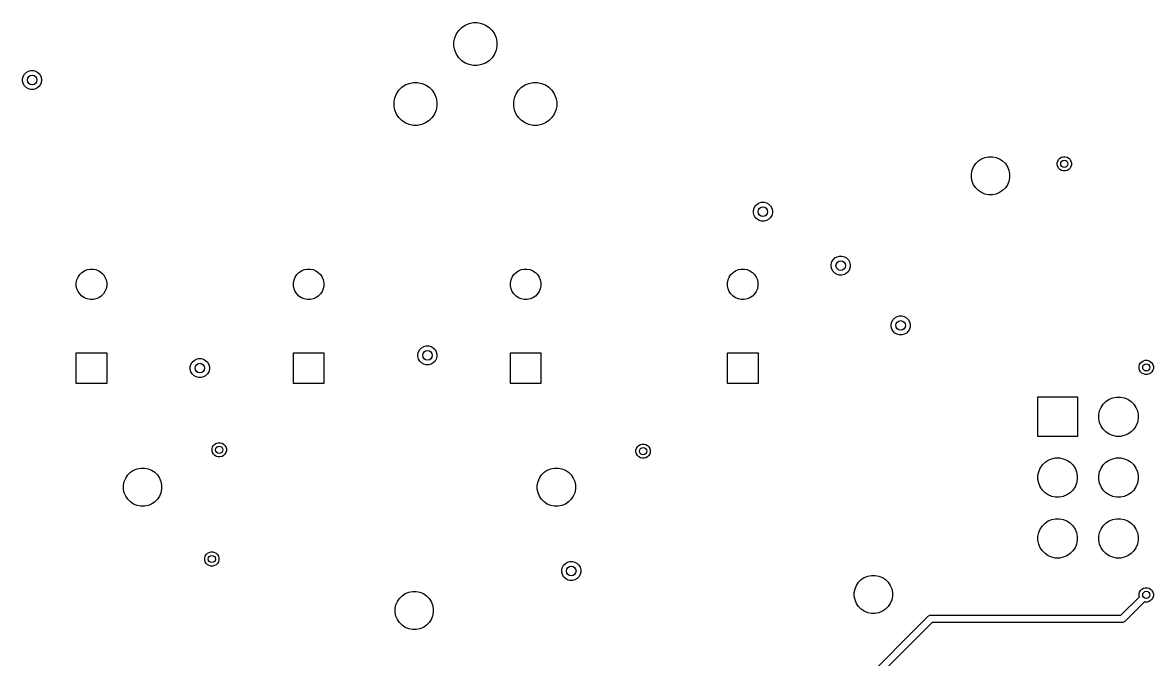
# Model space of a CAD drawing. Header units: inches. Extents: x 1.35 to 5.17, y -6.98 to -1.21.
# Drawn here: x 1.362 to 3.22, y -3.334 to -2.288 of the extents above; entities that cross this region are included whole.
import ezdxf

# ---------------------------------------------------------------- set-up
doc = ezdxf.new("R2010")
doc.units = ezdxf.units.IN
doc.header["$MEASUREMENT"] = 0
doc.layers.add('In2.Cu', color=33, linetype='CONTINUOUS', true_color=0xce7d2c)

msp = doc.modelspace()

# ---------------------------------------------------------------- linework, layer by layer
at = {"layer": 'In2.Cu', "linetype": 'CONTINUOUS'}
for p, q in [((2.0751, -2.3061), (2.0789, -2.3004)), ((2.0789, -2.3004), (2.0838, -2.2954)), ((2.0838, -2.2954), (2.0896, -2.2916)), ((2.0896, -2.2916), (2.096, -2.2889)), ((2.096, -2.2889), (2.1028, -2.2876)), ((2.1028, -2.2876), (2.1098, -2.2876)), ((2.1098, -2.2876), (2.1166, -2.2889)), ((2.1166, -2.2889), (2.123, -2.2916)), ((2.123, -2.2916), (2.1288, -2.2954)), ((2.1288, -2.2954), (2.1337, -2.3004)), ((2.1337, -2.3004), (2.1375, -2.3061)), ((2.071, -2.3194), (2.0724, -2.3125)), ((2.071, -2.3263), (2.071, -2.3194)), ((2.0724, -2.3125), (2.0751, -2.3061)), ((2.1375, -2.3061), (2.1402, -2.3125)), ((2.1402, -2.3125), (2.1416, -2.3194)), ((2.1416, -2.3194), (2.1416, -2.3263)), ((2.0724, -2.3331), (2.071, -2.3263)), ((2.0751, -2.3395), (2.0724, -2.3331)), ((2.0789, -2.3453), (2.0751, -2.3395)), ((2.1375, -2.3395), (2.1337, -2.3453)), ((2.1402, -2.3331), (2.1375, -2.3395)), ((2.1416, -2.3263), (2.1402, -2.3331)), ((2.0838, -2.3502), (2.0789, -2.3453)), ((2.0896, -2.3541), (2.0838, -2.3502)), ((2.096, -2.3567), (2.0896, -2.3541)), ((2.1028, -2.3581), (2.096, -2.3567)), ((2.1098, -2.3581), (2.1028, -2.3581)), ((2.1166, -2.3567), (2.1098, -2.3581)), ((2.123, -2.3541), (2.1166, -2.3567)), ((2.1288, -2.3502), (2.123, -2.3541)), ((2.1337, -2.3453), (2.1288, -2.3502)), ((1.3623, -2.3798), (1.3634, -2.3759)), ((1.3634, -2.3759), (1.3655, -2.3723)), ((1.3655, -2.3723), (1.3684, -2.3694)), ((1.3684, -2.3694), (1.3719, -2.3673)), ((1.3719, -2.3673), (1.3759, -2.3663)), ((1.3759, -2.3663), (1.38, -2.3663)), ((1.38, -2.3663), (1.384, -2.3673)), ((1.384, -2.3673), (1.3875, -2.3694)), ((1.3875, -2.3694), (1.3904, -2.3723)), ((1.3904, -2.3723), (1.3925, -2.3759)), ((1.3925, -2.3759), (1.3936, -2.3798)), ((1.3623, -2.3839), (1.3623, -2.3798)), ((1.3634, -2.3879), (1.3623, -2.3839)), ((1.3655, -2.3915), (1.3634, -2.3879)), ((1.3684, -2.3944), (1.3655, -2.3915)), ((1.3719, -2.3964), (1.3684, -2.3944)), ((1.3759, -2.3975), (1.3719, -2.3964)), ((1.384, -2.3964), (1.38, -2.3975)), ((1.3875, -2.3944), (1.384, -2.3964)), ((1.3904, -2.3915), (1.3875, -2.3944)), ((1.3925, -2.3879), (1.3904, -2.3915)), ((1.3936, -2.3839), (1.3925, -2.3879)), ((1.3936, -2.3798), (1.3936, -2.3839)), ((1.9805, -2.3988), (1.9854, -2.3939)), ((1.9854, -2.3939), (1.9912, -2.39)), ((1.9912, -2.39), (1.9976, -2.3874)), ((1.9976, -2.3874), (2.0044, -2.386)), ((2.0044, -2.386), (2.0113, -2.386)), ((2.0113, -2.386), (2.0182, -2.3874)), ((2.0182, -2.3874), (2.0246, -2.39)), ((2.0246, -2.39), (2.0304, -2.3939)), ((2.0304, -2.3939), (2.0353, -2.3988)), ((2.1773, -2.3988), (2.1822, -2.3939)), ((2.1822, -2.3939), (2.188, -2.39)), ((2.188, -2.39), (2.1944, -2.3874)), ((2.1944, -2.3874), (2.2013, -2.386)), ((2.2013, -2.386), (2.2082, -2.386)), ((2.2082, -2.386), (2.215, -2.3874)), ((2.215, -2.3874), (2.2214, -2.39)), ((2.2214, -2.39), (2.2272, -2.3939)), ((2.2272, -2.3939), (2.2321, -2.3988)), ((1.38, -2.3975), (1.3759, -2.3975)), ((1.9726, -2.4178), (1.974, -2.411)), ((1.974, -2.411), (1.9766, -2.4046)), ((1.9766, -2.4046), (1.9805, -2.3988)), ((2.0353, -2.3988), (2.0391, -2.4046)), ((2.0391, -2.4046), (2.0418, -2.411)), ((2.0418, -2.411), (2.0431, -2.4178)), ((2.1695, -2.4178), (2.1708, -2.411)), ((2.1708, -2.411), (2.1735, -2.4046)), ((2.1735, -2.4046), (2.1773, -2.3988)), ((2.2321, -2.3988), (2.236, -2.4046)), ((2.236, -2.4046), (2.2386, -2.411)), ((2.2386, -2.411), (2.24, -2.4178)), ((1.9726, -2.4247), (1.9726, -2.4178)), ((1.974, -2.4315), (1.9726, -2.4247)), ((1.9766, -2.438), (1.974, -2.4315)), ((2.0418, -2.4315), (2.0391, -2.438)), ((2.0431, -2.4247), (2.0418, -2.4315)), ((2.0431, -2.4178), (2.0431, -2.4247)), ((2.1695, -2.4247), (2.1695, -2.4178)), ((2.1708, -2.4315), (2.1695, -2.4247)), ((2.1735, -2.438), (2.1708, -2.4315)), ((2.2386, -2.4315), (2.236, -2.438)), ((2.24, -2.4247), (2.2386, -2.4315)), ((2.24, -2.4178), (2.24, -2.4247)), ((1.9805, -2.4437), (1.9766, -2.438)), ((1.9854, -2.4486), (1.9805, -2.4437)), ((1.9912, -2.4525), (1.9854, -2.4486)), ((1.9976, -2.4552), (1.9912, -2.4525)), ((2.0246, -2.4525), (2.0182, -2.4552)), ((2.0304, -2.4486), (2.0246, -2.4525)), ((2.0353, -2.4437), (2.0304, -2.4486)), ((2.0391, -2.438), (2.0353, -2.4437)), ((2.1773, -2.4437), (2.1735, -2.438)), ((2.1822, -2.4486), (2.1773, -2.4437)), ((2.188, -2.4525), (2.1822, -2.4486)), ((2.1944, -2.4552), (2.188, -2.4525)), ((2.2214, -2.4525), (2.215, -2.4552)), ((2.2272, -2.4486), (2.2214, -2.4525)), ((2.2321, -2.4437), (2.2272, -2.4486)), ((2.236, -2.438), (2.2321, -2.4437)), ((2.0044, -2.4565), (1.9976, -2.4552)), ((2.0113, -2.4565), (2.0044, -2.4565)), ((2.0182, -2.4552), (2.0113, -2.4565)), ((2.2013, -2.4565), (2.1944, -2.4552)), ((2.2082, -2.4565), (2.2013, -2.4565)), ((2.215, -2.4552), (2.2082, -2.4565)), ((2.9436, -2.5092), (2.9497, -2.508)), ((2.9497, -2.508), (2.9558, -2.508)), ((2.9558, -2.508), (2.9619, -2.5092)), ((3.0695, -2.5088), (3.0725, -2.508)), ((3.0725, -2.508), (3.0756, -2.508)), ((3.0756, -2.508), (3.0785, -2.5088)), ((2.9226, -2.5302), (2.925, -2.5245)), ((2.925, -2.5245), (2.9284, -2.5194)), ((2.9284, -2.5194), (2.9328, -2.515)), ((2.9328, -2.515), (2.9379, -2.5116)), ((2.9379, -2.5116), (2.9436, -2.5092)), ((2.9619, -2.5092), (2.9676, -2.5116)), ((2.9676, -2.5116), (2.9727, -2.515)), ((2.9727, -2.515), (2.9771, -2.5194)), ((2.9771, -2.5194), (2.9805, -2.5245)), ((2.9805, -2.5245), (2.9829, -2.5302)), ((3.0623, -2.5181), (3.0631, -2.5152)), ((3.0623, -2.5212), (3.0623, -2.5181)), ((3.0631, -2.5242), (3.0623, -2.5212)), ((3.0631, -2.5152), (3.0646, -2.5125)), ((3.0646, -2.5269), (3.0631, -2.5242)), ((3.0646, -2.5125), (3.0668, -2.5103)), ((3.0668, -2.5291), (3.0646, -2.5269)), ((3.0668, -2.5103), (3.0695, -2.5088)), ((3.0785, -2.5088), (3.0812, -2.5103)), ((3.0812, -2.5103), (3.0834, -2.5125)), ((3.0834, -2.5269), (3.0812, -2.5291)), ((3.0834, -2.5125), (3.0849, -2.5152)), ((3.0849, -2.5242), (3.0834, -2.5269)), ((3.0849, -2.5152), (3.0857, -2.5181)), ((3.0857, -2.5212), (3.0849, -2.5242)), ((3.0857, -2.5181), (3.0857, -2.5212)), ((2.9214, -2.5363), (2.9226, -2.5302)), ((2.9214, -2.5425), (2.9214, -2.5363)), ((2.9226, -2.5485), (2.9214, -2.5425)), ((2.9829, -2.5302), (2.9841, -2.5363)), ((2.9841, -2.5425), (2.9829, -2.5485)), ((2.9841, -2.5363), (2.9841, -2.5425)), ((3.0695, -2.5306), (3.0668, -2.5291)), ((3.0725, -2.5314), (3.0695, -2.5306)), ((3.0756, -2.5314), (3.0725, -2.5314)), ((3.0785, -2.5306), (3.0756, -2.5314)), ((3.0812, -2.5291), (3.0785, -2.5306)), ((2.925, -2.5542), (2.9226, -2.5485)), ((2.9284, -2.5594), (2.925, -2.5542)), ((2.9328, -2.5637), (2.9284, -2.5594)), ((2.9379, -2.5671), (2.9328, -2.5637)), ((2.9727, -2.5637), (2.9676, -2.5671)), ((2.9771, -2.5594), (2.9727, -2.5637)), ((2.9805, -2.5542), (2.9771, -2.5594)), ((2.9829, -2.5485), (2.9805, -2.5542)), ((2.9436, -2.5695), (2.9379, -2.5671)), ((2.9497, -2.5707), (2.9436, -2.5695)), ((2.9558, -2.5707), (2.9497, -2.5707)), ((2.9619, -2.5695), (2.9558, -2.5707)), ((2.9676, -2.5671), (2.9619, -2.5695)), ((2.5631, -2.5964), (2.5642, -2.5924)), ((2.5631, -2.6005), (2.5631, -2.5964)), ((2.5642, -2.6045), (2.5631, -2.6005)), ((2.5642, -2.5924), (2.5662, -2.5888)), ((2.5662, -2.5888), (2.5692, -2.5859)), ((2.5692, -2.5859), (2.5727, -2.5839)), ((2.5727, -2.5839), (2.5767, -2.5828)), ((2.5767, -2.5828), (2.5808, -2.5828)), ((2.5808, -2.5828), (2.5848, -2.5839)), ((2.5848, -2.5839), (2.5883, -2.5859)), ((2.5883, -2.5859), (2.5912, -2.5888)), ((2.5912, -2.5888), (2.5933, -2.5924)), ((2.5933, -2.5924), (2.5944, -2.5964)), ((2.5944, -2.6005), (2.5933, -2.6045)), ((2.5944, -2.5964), (2.5944, -2.6005)), ((2.5662, -2.608), (2.5642, -2.6045)), ((2.5692, -2.6109), (2.5662, -2.608)), ((2.5727, -2.613), (2.5692, -2.6109)), ((2.5767, -2.614), (2.5727, -2.613)), ((2.5808, -2.614), (2.5767, -2.614)), ((2.5848, -2.613), (2.5808, -2.614)), ((2.5883, -2.6109), (2.5848, -2.613)), ((2.5912, -2.608), (2.5883, -2.6109)), ((2.5933, -2.6045), (2.5912, -2.608)), ((2.6942, -2.6774), (2.6971, -2.6745)), ((2.6971, -2.6745), (2.7007, -2.6725)), ((2.7007, -2.6725), (2.7046, -2.6714)), ((2.7046, -2.6714), (2.7087, -2.6714)), ((2.7087, -2.6714), (2.7127, -2.6725)), ((2.7127, -2.6725), (2.7163, -2.6745)), ((2.7163, -2.6745), (2.7192, -2.6774)), ((1.4638, -2.6956), (1.4683, -2.6937)), ((1.4683, -2.6937), (1.4731, -2.6927)), ((1.4731, -2.6927), (1.4781, -2.6927)), ((1.4781, -2.6927), (1.4829, -2.6937)), ((1.4829, -2.6937), (1.4874, -2.6956)), ((1.8205, -2.6956), (1.825, -2.6937)), ((1.825, -2.6937), (1.8298, -2.6927)), ((1.8298, -2.6927), (1.8347, -2.6927)), ((1.8347, -2.6927), (1.8396, -2.6937)), ((1.8396, -2.6937), (1.8441, -2.6956)), ((2.1771, -2.6956), (2.1817, -2.6937)), ((2.1817, -2.6937), (2.1865, -2.6927)), ((2.1865, -2.6927), (2.1914, -2.6927)), ((2.1914, -2.6927), (2.1963, -2.6937)), ((2.1963, -2.6937), (2.2008, -2.6956)), ((2.5338, -2.6956), (2.5384, -2.6937)), ((2.5384, -2.6937), (2.5432, -2.6927)), ((2.5432, -2.6927), (2.5481, -2.6927)), ((2.5481, -2.6927), (2.553, -2.6937)), ((2.553, -2.6937), (2.5575, -2.6956)), ((2.6911, -2.685), (2.6921, -2.681)), ((2.6911, -2.6891), (2.6911, -2.685)), ((2.6921, -2.693), (2.6911, -2.6891)), ((2.6921, -2.681), (2.6942, -2.6774)), ((2.6942, -2.6966), (2.6921, -2.693)), ((2.7192, -2.6774), (2.7212, -2.681)), ((2.7212, -2.693), (2.7192, -2.6966)), ((2.7212, -2.681), (2.7223, -2.685)), ((2.7223, -2.6891), (2.7212, -2.693)), ((2.7223, -2.685), (2.7223, -2.6891)), ((1.4506, -2.7153), (1.4516, -2.7104)), ((1.4516, -2.7104), (1.4535, -2.7059)), ((1.4535, -2.7059), (1.4562, -2.7018)), ((1.4562, -2.7018), (1.4597, -2.6983)), ((1.4597, -2.6983), (1.4638, -2.6956)), ((1.4874, -2.6956), (1.4915, -2.6983)), ((1.4915, -2.6983), (1.495, -2.7018)), ((1.495, -2.7018), (1.4977, -2.7059)), ((1.4977, -2.7059), (1.4996, -2.7104)), ((1.4996, -2.7104), (1.5006, -2.7153)), ((1.8073, -2.7153), (1.8083, -2.7104)), ((1.8083, -2.7104), (1.8101, -2.7059)), ((1.8101, -2.7059), (1.8129, -2.7018)), ((1.8129, -2.7018), (1.8164, -2.6983)), ((1.8164, -2.6983), (1.8205, -2.6956)), ((1.8441, -2.6956), (1.8482, -2.6983)), ((1.8482, -2.6983), (1.8517, -2.7018)), ((1.8517, -2.7018), (1.8544, -2.7059)), ((1.8544, -2.7059), (1.8563, -2.7104)), ((1.8563, -2.7104), (1.8573, -2.7153)), ((2.164, -2.7153), (2.165, -2.7104)), ((2.165, -2.7104), (2.1668, -2.7059)), ((2.1668, -2.7059), (2.1696, -2.7018)), ((2.1696, -2.7018), (2.1731, -2.6983)), ((2.1731, -2.6983), (2.1771, -2.6956)), ((2.2008, -2.6956), (2.2049, -2.6983)), ((2.2049, -2.6983), (2.2084, -2.7018)), ((2.2084, -2.7018), (2.2111, -2.7059)), ((2.2111, -2.7059), (2.213, -2.7104)), ((2.213, -2.7104), (2.214, -2.7153)), ((2.5207, -2.7153), (2.5217, -2.7104)), ((2.5217, -2.7104), (2.5235, -2.7059)), ((2.5235, -2.7059), (2.5263, -2.7018)), ((2.5263, -2.7018), (2.5297, -2.6983)), ((2.5297, -2.6983), (2.5338, -2.6956)), ((2.5575, -2.6956), (2.5616, -2.6983)), ((2.5616, -2.6983), (2.5651, -2.7018)), ((2.5651, -2.7018), (2.5678, -2.7059)), ((2.5678, -2.7059), (2.5697, -2.7104)), ((2.5697, -2.7104), (2.5706, -2.7153)), ((2.6971, -2.6995), (2.6942, -2.6966)), ((2.7007, -2.7016), (2.6971, -2.6995)), ((2.7046, -2.7026), (2.7007, -2.7016)), ((2.7087, -2.7026), (2.7046, -2.7026)), ((2.7127, -2.7016), (2.7087, -2.7026)), ((2.7163, -2.6995), (2.7127, -2.7016)), ((2.7192, -2.6966), (2.7163, -2.6995)), ((1.4506, -2.7202), (1.4506, -2.7153)), ((1.4516, -2.725), (1.4506, -2.7202)), ((1.4535, -2.7295), (1.4516, -2.725)), ((1.4562, -2.7336), (1.4535, -2.7295)), ((1.4977, -2.7295), (1.495, -2.7336)), ((1.4996, -2.725), (1.4977, -2.7295)), ((1.5006, -2.7202), (1.4996, -2.725)), ((1.5006, -2.7153), (1.5006, -2.7202)), ((1.8073, -2.7202), (1.8073, -2.7153)), ((1.8083, -2.725), (1.8073, -2.7202)), ((1.8101, -2.7295), (1.8083, -2.725)), ((1.8129, -2.7336), (1.8101, -2.7295)), ((1.8544, -2.7295), (1.8517, -2.7336)), ((1.8563, -2.725), (1.8544, -2.7295)), ((1.8573, -2.7202), (1.8563, -2.725)), ((1.8573, -2.7153), (1.8573, -2.7202)), ((2.164, -2.7202), (2.164, -2.7153)), ((2.165, -2.725), (2.164, -2.7202)), ((2.1668, -2.7295), (2.165, -2.725)), ((2.1696, -2.7336), (2.1668, -2.7295)), ((2.2111, -2.7295), (2.2084, -2.7336)), ((2.213, -2.725), (2.2111, -2.7295)), ((2.214, -2.7202), (2.213, -2.725)), ((2.214, -2.7153), (2.214, -2.7202)), ((2.5207, -2.7202), (2.5207, -2.7153)), ((2.5217, -2.725), (2.5207, -2.7202)), ((2.5235, -2.7295), (2.5217, -2.725)), ((2.5263, -2.7336), (2.5235, -2.7295)), ((2.5678, -2.7295), (2.5651, -2.7336)), ((2.5697, -2.725), (2.5678, -2.7295)), ((2.5706, -2.7202), (2.5697, -2.725)), ((2.5706, -2.7153), (2.5706, -2.7202)), ((1.4597, -2.7371), (1.4562, -2.7336)), ((1.4638, -2.7399), (1.4597, -2.7371)), ((1.4683, -2.7417), (1.4638, -2.7399)), ((1.4731, -2.7427), (1.4683, -2.7417)), ((1.4781, -2.7427), (1.4731, -2.7427)), ((1.4829, -2.7417), (1.4781, -2.7427)), ((1.4874, -2.7399), (1.4829, -2.7417)), ((1.4915, -2.7371), (1.4874, -2.7399)), ((1.495, -2.7336), (1.4915, -2.7371)), ((1.8164, -2.7371), (1.8129, -2.7336)), ((1.8205, -2.7399), (1.8164, -2.7371)), ((1.825, -2.7417), (1.8205, -2.7399)), ((1.8298, -2.7427), (1.825, -2.7417)), ((1.8347, -2.7427), (1.8298, -2.7427)), ((1.8396, -2.7417), (1.8347, -2.7427)), ((1.8441, -2.7399), (1.8396, -2.7417)), ((1.8482, -2.7371), (1.8441, -2.7399)), ((1.8517, -2.7336), (1.8482, -2.7371)), ((2.1731, -2.7371), (2.1696, -2.7336)), ((2.1771, -2.7399), (2.1731, -2.7371)), ((2.1817, -2.7417), (2.1771, -2.7399)), ((2.1865, -2.7427), (2.1817, -2.7417)), ((2.1914, -2.7427), (2.1865, -2.7427)), ((2.1963, -2.7417), (2.1914, -2.7427)), ((2.2008, -2.7399), (2.1963, -2.7417)), ((2.2049, -2.7371), (2.2008, -2.7399)), ((2.2084, -2.7336), (2.2049, -2.7371)), ((2.5297, -2.7371), (2.5263, -2.7336)), ((2.5338, -2.7399), (2.5297, -2.7371)), ((2.5384, -2.7417), (2.5338, -2.7399)), ((2.5432, -2.7427), (2.5384, -2.7417)), ((2.5481, -2.7427), (2.5432, -2.7427)), ((2.553, -2.7417), (2.5481, -2.7427)), ((2.5575, -2.7399), (2.553, -2.7417)), ((2.5616, -2.7371), (2.5575, -2.7399)), ((2.5651, -2.7336), (2.5616, -2.7371)), ((2.7895, -2.7834), (2.7906, -2.7794)), ((2.7895, -2.7875), (2.7895, -2.7834)), ((2.7906, -2.7794), (2.7926, -2.7758)), ((2.7926, -2.7758), (2.7955, -2.7729)), ((2.7955, -2.7729), (2.7991, -2.7709)), ((2.7991, -2.7709), (2.8031, -2.7698)), ((2.8031, -2.7698), (2.8072, -2.7698)), ((2.8072, -2.7698), (2.8111, -2.7709)), ((2.8111, -2.7709), (2.8147, -2.7729)), ((2.8147, -2.7729), (2.8176, -2.7758)), ((2.8176, -2.7758), (2.8197, -2.7794)), ((2.8197, -2.7794), (2.8207, -2.7834)), ((2.8207, -2.7834), (2.8207, -2.7875)), ((2.7906, -2.7915), (2.7895, -2.7875)), ((2.7926, -2.795), (2.7906, -2.7915)), ((2.7955, -2.7979), (2.7926, -2.795)), ((2.7991, -2.8), (2.7955, -2.7979)), ((2.8031, -2.801), (2.7991, -2.8)), ((2.8072, -2.801), (2.8031, -2.801)), ((2.8111, -2.8), (2.8072, -2.801)), ((2.8147, -2.7979), (2.8111, -2.8)), ((2.8176, -2.795), (2.8147, -2.7979)), ((2.8197, -2.7915), (2.8176, -2.795)), ((2.8207, -2.7875), (2.8197, -2.7915)), ((2.0151, -2.8251), (2.018, -2.8222)), ((2.018, -2.8222), (2.0215, -2.8201)), ((2.0215, -2.8201), (2.0255, -2.819)), ((2.0255, -2.819), (2.0296, -2.819)), ((2.0296, -2.819), (2.0336, -2.8201)), ((2.0336, -2.8201), (2.0371, -2.8222)), ((2.0371, -2.8222), (2.0401, -2.8251)), ((1.4505, -2.8806), (1.4505, -2.8304)), ((1.4505, -2.8304), (1.5007, -2.8304)), ((1.5007, -2.8304), (1.5007, -2.8806)), ((1.644, -2.843), (1.6475, -2.841)), ((1.6475, -2.841), (1.6515, -2.8399)), ((1.6515, -2.8399), (1.6556, -2.8399)), ((1.6556, -2.8399), (1.6596, -2.841)), ((1.6596, -2.841), (1.6631, -2.843)), ((1.8072, -2.8806), (1.8072, -2.8304)), ((1.8072, -2.8304), (1.8574, -2.8304)), ((1.8574, -2.8304), (1.8574, -2.8806)), ((2.0119, -2.8326), (2.013, -2.8286)), ((2.0119, -2.8367), (2.0119, -2.8326)), ((2.013, -2.8407), (2.0119, -2.8367)), ((2.013, -2.8286), (2.0151, -2.8251)), ((2.0151, -2.8442), (2.013, -2.8407)), ((2.0401, -2.8251), (2.0421, -2.8286)), ((2.0421, -2.8407), (2.0401, -2.8442)), ((2.0421, -2.8286), (2.0432, -2.8326)), ((2.0432, -2.8367), (2.0421, -2.8407)), ((2.0432, -2.8326), (2.0432, -2.8367)), ((2.1639, -2.8806), (2.1639, -2.8304)), ((2.1639, -2.8304), (2.2141, -2.8304)), ((2.2141, -2.8304), (2.2141, -2.8806)), ((2.5206, -2.8806), (2.5206, -2.8304)), ((2.5206, -2.8304), (2.5708, -2.8304)), ((2.5708, -2.8304), (2.5708, -2.8806)), ((3.2041, -2.8434), (3.2071, -2.8426)), ((3.2071, -2.8426), (3.2102, -2.8426)), ((3.2102, -2.8426), (3.2132, -2.8434)), ((1.6379, -2.8535), (1.639, -2.8495)), ((1.6379, -2.8576), (1.6379, -2.8535)), ((1.639, -2.8615), (1.6379, -2.8576)), ((1.639, -2.8495), (1.641, -2.8459)), ((1.641, -2.8459), (1.644, -2.843)), ((1.6631, -2.843), (1.666, -2.8459)), ((1.666, -2.8459), (1.6681, -2.8495)), ((1.6681, -2.8495), (1.6692, -2.8535)), ((1.6692, -2.8576), (1.6681, -2.8615)), ((1.6692, -2.8535), (1.6692, -2.8576)), ((2.018, -2.8471), (2.0151, -2.8442)), ((2.0215, -2.8492), (2.018, -2.8471)), ((2.0255, -2.8503), (2.0215, -2.8492)), ((2.0296, -2.8503), (2.0255, -2.8503)), ((2.0336, -2.8492), (2.0296, -2.8503)), ((2.0371, -2.8471), (2.0336, -2.8492)), ((2.0401, -2.8442), (2.0371, -2.8471)), ((3.197, -2.8528), (3.1977, -2.8498)), ((3.197, -2.8559), (3.197, -2.8528)), ((3.1977, -2.8589), (3.197, -2.8559)), ((3.1977, -2.8498), (3.1993, -2.8471)), ((3.1993, -2.8615), (3.1977, -2.8589)), ((3.1993, -2.8471), (3.2015, -2.845)), ((3.2015, -2.845), (3.2041, -2.8434)), ((3.2132, -2.8434), (3.2159, -2.845)), ((3.2159, -2.845), (3.218, -2.8471)), ((3.218, -2.8471), (3.2196, -2.8498)), ((3.2196, -2.8589), (3.218, -2.8615)), ((3.2196, -2.8498), (3.2204, -2.8528)), ((3.2204, -2.8559), (3.2196, -2.8589)), ((3.2204, -2.8528), (3.2204, -2.8559)), ((1.641, -2.8651), (1.639, -2.8615)), ((1.644, -2.868), (1.641, -2.8651)), ((1.6475, -2.8701), (1.644, -2.868)), ((1.6515, -2.8711), (1.6475, -2.8701)), ((1.6556, -2.8711), (1.6515, -2.8711)), ((1.6596, -2.8701), (1.6556, -2.8711)), ((1.6631, -2.868), (1.6596, -2.8701)), ((1.666, -2.8651), (1.6631, -2.868)), ((1.6681, -2.8615), (1.666, -2.8651)), ((3.2015, -2.8637), (3.1993, -2.8615)), ((3.2041, -2.8652), (3.2015, -2.8637)), ((3.2071, -2.866), (3.2041, -2.8652)), ((3.2102, -2.866), (3.2071, -2.866)), ((3.2132, -2.8652), (3.2102, -2.866)), ((3.2159, -2.8637), (3.2132, -2.8652)), ((3.218, -2.8615), (3.2159, -2.8637)), ((1.5007, -2.8806), (1.4505, -2.8806)), ((1.8574, -2.8806), (1.8072, -2.8806)), ((2.2141, -2.8806), (2.1639, -2.8806)), ((2.5708, -2.8806), (2.5206, -2.8806)), ((3.0305, -2.9679), (3.0305, -2.903)), ((3.0305, -2.903), (3.0955, -2.903)), ((3.0955, -2.903), (3.0955, -2.9679)), ((3.1343, -2.9201), (3.1379, -2.9148)), ((3.1379, -2.9148), (3.1424, -2.9103)), ((3.1424, -2.9103), (3.1477, -2.9068)), ((3.1477, -2.9068), (3.1536, -2.9044)), ((3.1536, -2.9044), (3.1598, -2.9031)), ((3.1598, -2.9031), (3.1662, -2.9031)), ((3.1662, -2.9031), (3.1724, -2.9044)), ((3.1724, -2.9044), (3.1783, -2.9068)), ((3.1783, -2.9068), (3.1836, -2.9103)), ((3.1836, -2.9103), (3.1881, -2.9148)), ((3.1881, -2.9148), (3.1916, -2.9201)), ((3.1307, -2.9322), (3.1319, -2.926)), ((3.1307, -2.9386), (3.1307, -2.9322)), ((3.1319, -2.926), (3.1343, -2.9201)), ((3.1916, -2.9201), (3.1941, -2.926)), ((3.1941, -2.926), (3.1953, -2.9322)), ((3.1953, -2.9322), (3.1953, -2.9386)), ((3.1319, -2.9449), (3.1307, -2.9386)), ((3.1343, -2.9507), (3.1319, -2.9449)), ((3.1379, -2.956), (3.1343, -2.9507)), ((3.1916, -2.9507), (3.1881, -2.956)), ((3.1941, -2.9449), (3.1916, -2.9507)), ((3.1953, -2.9386), (3.1941, -2.9449)), ((3.0955, -2.9679), (3.0305, -2.9679)), ((3.1424, -2.9605), (3.1379, -2.956)), ((3.1477, -2.9641), (3.1424, -2.9605)), ((3.1536, -2.9665), (3.1477, -2.9641)), ((3.1598, -2.9678), (3.1536, -2.9665)), ((3.1662, -2.9678), (3.1598, -2.9678)), ((3.1724, -2.9665), (3.1662, -2.9678)), ((3.1783, -2.9641), (3.1724, -2.9665)), ((3.1836, -2.9605), (3.1783, -2.9641)), ((3.1881, -2.956), (3.1836, -2.9605)), ((1.6737, -2.9882), (1.6745, -2.9852)), ((1.6737, -2.9913), (1.6737, -2.9882)), ((1.6745, -2.9943), (1.6737, -2.9913)), ((1.6745, -2.9852), (1.6761, -2.9826)), ((1.6761, -2.9826), (1.6782, -2.9804)), ((1.6782, -2.9804), (1.6809, -2.9789)), ((1.6809, -2.9789), (1.6839, -2.9781)), ((1.6839, -2.9781), (1.687, -2.9781)), ((1.687, -2.9781), (1.69, -2.9789)), ((1.69, -2.9789), (1.6926, -2.9804)), ((1.6926, -2.9804), (1.6948, -2.9826)), ((1.6948, -2.9826), (1.6963, -2.9852)), ((1.6963, -2.9852), (1.6971, -2.9882)), ((1.6971, -2.9913), (1.6963, -2.9943)), ((1.6971, -2.9882), (1.6971, -2.9913)), ((2.3702, -2.9906), (2.371, -2.9876)), ((2.3702, -2.9937), (2.3702, -2.9906)), ((2.371, -2.9876), (2.3725, -2.9849)), ((2.3725, -2.9849), (2.3747, -2.9828)), ((2.3747, -2.9828), (2.3774, -2.9812)), ((2.3774, -2.9812), (2.3803, -2.9804)), ((2.3803, -2.9804), (2.3834, -2.9804)), ((2.3834, -2.9804), (2.3864, -2.9812)), ((2.3864, -2.9812), (2.3891, -2.9828)), ((2.3891, -2.9828), (2.3913, -2.9849)), ((2.3913, -2.9849), (2.3928, -2.9876)), ((2.3928, -2.9876), (2.3936, -2.9906)), ((2.3936, -2.9906), (2.3936, -2.9937)), ((1.6761, -2.997), (1.6745, -2.9943)), ((1.6782, -2.9991), (1.6761, -2.997)), ((1.6809, -3.0007), (1.6782, -2.9991)), ((1.6839, -3.0015), (1.6809, -3.0007)), ((1.687, -3.0015), (1.6839, -3.0015)), ((1.69, -3.0007), (1.687, -3.0015)), ((1.6926, -2.9991), (1.69, -3.0007)), ((1.6948, -2.997), (1.6926, -2.9991)), ((1.6963, -2.9943), (1.6948, -2.997)), ((2.371, -2.9966), (2.3702, -2.9937)), ((2.3725, -2.9993), (2.371, -2.9966)), ((2.3747, -3.0015), (2.3725, -2.9993)), ((2.3774, -3.003), (2.3747, -3.0015)), ((2.3803, -3.0038), (2.3774, -3.003)), ((2.3834, -3.0038), (2.3803, -3.0038)), ((2.3864, -3.003), (2.3834, -3.0038)), ((2.3891, -3.0015), (2.3864, -3.003)), ((2.3913, -2.9993), (2.3891, -3.0015)), ((2.3928, -2.9966), (2.3913, -2.9993)), ((2.3936, -2.9937), (2.3928, -2.9966)), ((3.0424, -3.0103), (3.0477, -3.0068)), ((3.0477, -3.0068), (3.0536, -3.0044)), ((3.0536, -3.0044), (3.0598, -3.0031)), ((3.0598, -3.0031), (3.0662, -3.0031)), ((3.0662, -3.0031), (3.0724, -3.0044)), ((3.0724, -3.0044), (3.0783, -3.0068)), ((3.0783, -3.0068), (3.0836, -3.0103)), ((3.1424, -3.0103), (3.1477, -3.0068)), ((3.1477, -3.0068), (3.1536, -3.0044)), ((3.1536, -3.0044), (3.1598, -3.0031)), ((3.1598, -3.0031), (3.1662, -3.0031)), ((3.1662, -3.0031), (3.1724, -3.0044)), ((3.1724, -3.0044), (3.1783, -3.0068)), ((3.1783, -3.0068), (3.1836, -3.0103)), ((1.5351, -3.0312), (1.5395, -3.0268)), ((1.5395, -3.0268), (1.5446, -3.0234)), ((1.5446, -3.0234), (1.5503, -3.021)), ((1.5503, -3.021), (1.5564, -3.0198)), ((1.5564, -3.0198), (1.5625, -3.0198)), ((1.5625, -3.0198), (1.5686, -3.021)), ((1.5686, -3.021), (1.5743, -3.0234)), ((1.5743, -3.0234), (1.5794, -3.0268)), ((1.5794, -3.0268), (1.5838, -3.0312)), ((2.215, -3.0312), (2.2194, -3.0268)), ((2.2194, -3.0268), (2.2245, -3.0234)), ((2.2245, -3.0234), (2.2302, -3.021)), ((2.2302, -3.021), (2.2363, -3.0198)), ((2.2363, -3.0198), (2.2425, -3.0198)), ((2.2425, -3.0198), (2.2485, -3.021)), ((2.2485, -3.021), (2.2542, -3.0234)), ((2.2542, -3.0234), (2.2594, -3.0268)), ((2.2594, -3.0268), (2.2637, -3.0312)), ((3.0307, -3.0322), (3.0319, -3.026)), ((3.0319, -3.026), (3.0343, -3.0201)), ((3.0343, -3.0201), (3.0379, -3.0148)), ((3.0379, -3.0148), (3.0424, -3.0103)), ((3.0836, -3.0103), (3.0881, -3.0148)), ((3.0881, -3.0148), (3.0916, -3.0201)), ((3.0916, -3.0201), (3.0941, -3.026)), ((3.0941, -3.026), (3.0953, -3.0322)), ((3.1307, -3.0322), (3.1319, -3.026)), ((3.1319, -3.026), (3.1343, -3.0201)), ((3.1343, -3.0201), (3.1379, -3.0148)), ((3.1379, -3.0148), (3.1424, -3.0103)), ((3.1836, -3.0103), (3.1881, -3.0148)), ((3.1881, -3.0148), (3.1916, -3.0201)), ((3.1916, -3.0201), (3.1941, -3.026)), ((3.1941, -3.026), (3.1953, -3.0322)), ((1.5281, -3.0481), (1.5293, -3.042)), ((1.5293, -3.042), (1.5317, -3.0363)), ((1.5317, -3.0363), (1.5351, -3.0312)), ((1.5838, -3.0312), (1.5872, -3.0363)), ((1.5872, -3.0363), (1.5896, -3.042)), ((1.5896, -3.042), (1.5908, -3.0481)), ((2.208, -3.0481), (2.2092, -3.042)), ((2.2092, -3.042), (2.2116, -3.0363)), ((2.2116, -3.0363), (2.215, -3.0312)), ((2.2637, -3.0312), (2.2671, -3.0363)), ((2.2671, -3.0363), (2.2695, -3.042)), ((2.2695, -3.042), (2.2707, -3.0481)), ((3.0307, -3.0386), (3.0307, -3.0322)), ((3.0319, -3.0449), (3.0307, -3.0386)), ((3.0343, -3.0507), (3.0319, -3.0449)), ((3.0941, -3.0449), (3.0916, -3.0507)), ((3.0953, -3.0386), (3.0941, -3.0449)), ((3.0953, -3.0322), (3.0953, -3.0386)), ((3.1307, -3.0386), (3.1307, -3.0322)), ((3.1319, -3.0449), (3.1307, -3.0386)), ((3.1343, -3.0507), (3.1319, -3.0449)), ((3.1941, -3.0449), (3.1916, -3.0507)), ((3.1953, -3.0386), (3.1941, -3.0449)), ((3.1953, -3.0322), (3.1953, -3.0386)), ((1.5281, -3.0543), (1.5281, -3.0481)), ((1.5293, -3.0603), (1.5281, -3.0543)), ((1.5317, -3.066), (1.5293, -3.0603)), ((1.5896, -3.0603), (1.5872, -3.066)), ((1.5908, -3.0543), (1.5896, -3.0603)), ((1.5908, -3.0481), (1.5908, -3.0543)), ((2.208, -3.0543), (2.208, -3.0481)), ((2.2092, -3.0603), (2.208, -3.0543)), ((2.2116, -3.066), (2.2092, -3.0603)), ((2.2695, -3.0603), (2.2671, -3.066)), ((2.2707, -3.0543), (2.2695, -3.0603)), ((2.2707, -3.0481), (2.2707, -3.0543)), ((3.0379, -3.056), (3.0343, -3.0507)), ((3.0424, -3.0605), (3.0379, -3.056)), ((3.0477, -3.0641), (3.0424, -3.0605)), ((3.0536, -3.0665), (3.0477, -3.0641)), ((3.0783, -3.0641), (3.0724, -3.0665)), ((3.0836, -3.0605), (3.0783, -3.0641)), ((3.0881, -3.056), (3.0836, -3.0605)), ((3.0916, -3.0507), (3.0881, -3.056)), ((3.1379, -3.056), (3.1343, -3.0507)), ((3.1424, -3.0605), (3.1379, -3.056)), ((3.1477, -3.0641), (3.1424, -3.0605)), ((3.1536, -3.0665), (3.1477, -3.0641)), ((3.1783, -3.0641), (3.1724, -3.0665)), ((3.1836, -3.0605), (3.1783, -3.0641)), ((3.1881, -3.056), (3.1836, -3.0605)), ((3.1916, -3.0507), (3.1881, -3.056)), ((1.5351, -3.0712), (1.5317, -3.066)), ((1.5395, -3.0755), (1.5351, -3.0712)), ((1.5446, -3.079), (1.5395, -3.0755)), ((1.5503, -3.0813), (1.5446, -3.079)), ((1.5564, -3.0825), (1.5503, -3.0813)), ((1.5625, -3.0825), (1.5564, -3.0825)), ((1.5686, -3.0813), (1.5625, -3.0825)), ((1.5743, -3.079), (1.5686, -3.0813)), ((1.5794, -3.0755), (1.5743, -3.079)), ((1.5838, -3.0712), (1.5794, -3.0755)), ((1.5872, -3.066), (1.5838, -3.0712)), ((2.215, -3.0712), (2.2116, -3.066)), ((2.2194, -3.0755), (2.215, -3.0712)), ((2.2245, -3.079), (2.2194, -3.0755)), ((2.2302, -3.0813), (2.2245, -3.079)), ((2.2363, -3.0825), (2.2302, -3.0813)), ((2.2425, -3.0825), (2.2363, -3.0825)), ((2.2485, -3.0813), (2.2425, -3.0825)), ((2.2542, -3.079), (2.2485, -3.0813)), ((2.2594, -3.0755), (2.2542, -3.079)), ((2.2637, -3.0712), (2.2594, -3.0755)), ((2.2671, -3.066), (2.2637, -3.0712)), ((3.0598, -3.0678), (3.0536, -3.0665)), ((3.0662, -3.0678), (3.0598, -3.0678)), ((3.0724, -3.0665), (3.0662, -3.0678)), ((3.1598, -3.0678), (3.1536, -3.0665)), ((3.1662, -3.0678), (3.1598, -3.0678)), ((3.1724, -3.0665), (3.1662, -3.0678)), ((3.0319, -3.126), (3.0343, -3.1201)), ((3.0343, -3.1201), (3.0379, -3.1148)), ((3.0379, -3.1148), (3.0424, -3.1103)), ((3.0424, -3.1103), (3.0477, -3.1068)), ((3.0477, -3.1068), (3.0536, -3.1044)), ((3.0536, -3.1044), (3.0598, -3.1031)), ((3.0598, -3.1031), (3.0662, -3.1031)), ((3.0662, -3.1031), (3.0724, -3.1044)), ((3.0724, -3.1044), (3.0783, -3.1068)), ((3.0783, -3.1068), (3.0836, -3.1103)), ((3.0836, -3.1103), (3.0881, -3.1148)), ((3.0881, -3.1148), (3.0916, -3.1201)), ((3.0916, -3.1201), (3.0941, -3.126)), ((3.1319, -3.126), (3.1343, -3.1201)), ((3.1343, -3.1201), (3.1379, -3.1148)), ((3.1379, -3.1148), (3.1424, -3.1103)), ((3.1424, -3.1103), (3.1477, -3.1068)), ((3.1477, -3.1068), (3.1536, -3.1044)), ((3.1536, -3.1044), (3.1598, -3.1031)), ((3.1598, -3.1031), (3.1662, -3.1031)), ((3.1662, -3.1031), (3.1724, -3.1044)), ((3.1724, -3.1044), (3.1783, -3.1068)), ((3.1783, -3.1068), (3.1836, -3.1103)), ((3.1836, -3.1103), (3.1881, -3.1148)), ((3.1881, -3.1148), (3.1916, -3.1201)), ((3.1916, -3.1201), (3.1941, -3.126)), ((3.0307, -3.1322), (3.0319, -3.126)), ((3.0307, -3.1386), (3.0307, -3.1322)), ((3.0319, -3.1449), (3.0307, -3.1386)), ((3.0941, -3.126), (3.0953, -3.1322)), ((3.0953, -3.1386), (3.0941, -3.1449)), ((3.0953, -3.1322), (3.0953, -3.1386)), ((3.1307, -3.1322), (3.1319, -3.126)), ((3.1307, -3.1386), (3.1307, -3.1322)), ((3.1319, -3.1449), (3.1307, -3.1386)), ((3.1941, -3.126), (3.1953, -3.1322)), ((3.1953, -3.1386), (3.1941, -3.1449)), ((3.1953, -3.1322), (3.1953, -3.1386)), ((1.666, -3.1599), (1.6687, -3.1584)), ((1.6687, -3.1584), (1.6717, -3.1576)), ((1.6717, -3.1576), (1.6748, -3.1576)), ((1.6748, -3.1576), (1.6777, -3.1584)), ((1.6777, -3.1584), (1.6804, -3.1599)), ((3.0343, -3.1507), (3.0319, -3.1449)), ((3.0379, -3.156), (3.0343, -3.1507)), ((3.0424, -3.1605), (3.0379, -3.156)), ((3.0881, -3.156), (3.0836, -3.1605)), ((3.0916, -3.1507), (3.0881, -3.156)), ((3.0941, -3.1449), (3.0916, -3.1507)), ((3.1343, -3.1507), (3.1319, -3.1449)), ((3.1379, -3.156), (3.1343, -3.1507)), ((3.1424, -3.1605), (3.1379, -3.156)), ((3.1881, -3.156), (3.1836, -3.1605)), ((3.1916, -3.1507), (3.1881, -3.156)), ((3.1941, -3.1449), (3.1916, -3.1507)), ((1.6615, -3.1677), (1.6623, -3.1648)), ((1.6615, -3.1708), (1.6615, -3.1677)), ((1.6623, -3.1738), (1.6615, -3.1708)), ((1.6623, -3.1648), (1.6639, -3.1621)), ((1.6639, -3.1765), (1.6623, -3.1738)), ((1.6639, -3.1621), (1.666, -3.1599)), ((1.666, -3.1787), (1.6639, -3.1765)), ((1.6804, -3.1599), (1.6826, -3.1621)), ((1.6826, -3.1765), (1.6804, -3.1787)), ((1.6826, -3.1621), (1.6841, -3.1648)), ((1.6841, -3.1738), (1.6826, -3.1765)), ((1.6841, -3.1648), (1.6849, -3.1677)), ((1.6849, -3.1708), (1.6841, -3.1738)), ((1.6849, -3.1677), (1.6849, -3.1708)), ((2.2513, -3.1794), (2.2542, -3.1765)), ((2.2542, -3.1765), (2.2578, -3.1744)), ((2.2578, -3.1744), (2.2617, -3.1734)), ((2.2617, -3.1734), (2.2658, -3.1734)), ((2.2658, -3.1734), (2.2698, -3.1744)), ((2.2698, -3.1744), (2.2734, -3.1765)), ((2.2734, -3.1765), (2.2763, -3.1794)), ((3.0477, -3.1641), (3.0424, -3.1605)), ((3.0536, -3.1665), (3.0477, -3.1641)), ((3.0598, -3.1678), (3.0536, -3.1665)), ((3.0662, -3.1678), (3.0598, -3.1678)), ((3.0724, -3.1665), (3.0662, -3.1678)), ((3.0783, -3.1641), (3.0724, -3.1665)), ((3.0836, -3.1605), (3.0783, -3.1641)), ((3.1477, -3.1641), (3.1424, -3.1605)), ((3.1536, -3.1665), (3.1477, -3.1641)), ((3.1598, -3.1678), (3.1536, -3.1665)), ((3.1662, -3.1678), (3.1598, -3.1678)), ((3.1724, -3.1665), (3.1662, -3.1678)), ((3.1783, -3.1641), (3.1724, -3.1665)), ((3.1836, -3.1605), (3.1783, -3.1641)), ((1.6687, -3.1802), (1.666, -3.1787)), ((1.6717, -3.181), (1.6687, -3.1802)), ((1.6748, -3.181), (1.6717, -3.181)), ((1.6777, -3.1802), (1.6748, -3.181)), ((1.6804, -3.1787), (1.6777, -3.1802)), ((2.2482, -3.1869), (2.2492, -3.1829)), ((2.2482, -3.191), (2.2482, -3.1869)), ((2.2492, -3.195), (2.2482, -3.191)), ((2.2492, -3.1829), (2.2513, -3.1794)), ((2.2513, -3.1986), (2.2492, -3.195)), ((2.2763, -3.1794), (2.2783, -3.1829)), ((2.2783, -3.195), (2.2763, -3.1986)), ((2.2783, -3.1829), (2.2794, -3.1869)), ((2.2794, -3.191), (2.2783, -3.195)), ((2.2794, -3.1869), (2.2794, -3.191)), ((2.2542, -3.2015), (2.2513, -3.1986)), ((2.2578, -3.2035), (2.2542, -3.2015)), ((2.2617, -3.2046), (2.2578, -3.2035)), ((2.2658, -3.2046), (2.2617, -3.2046)), ((2.2698, -3.2035), (2.2658, -3.2046)), ((2.2734, -3.2015), (2.2698, -3.2035)), ((2.2763, -3.1986), (2.2734, -3.2015)), ((2.7301, -3.2184), (2.7325, -3.2127)), ((2.7325, -3.2127), (2.7359, -3.2076)), ((2.7359, -3.2076), (2.7403, -3.2032)), ((2.7403, -3.2032), (2.7454, -3.1998)), ((2.7454, -3.1998), (2.7511, -3.1974)), ((2.7511, -3.1974), (2.7571, -3.1962)), ((2.7571, -3.1962), (2.7633, -3.1962)), ((2.7633, -3.1962), (2.7694, -3.1974)), ((2.7694, -3.1974), (2.7751, -3.1998)), ((2.7751, -3.1998), (2.7802, -3.2032)), ((2.7802, -3.2032), (2.7846, -3.2076)), ((2.7846, -3.2076), (2.788, -3.2127)), ((2.788, -3.2127), (2.7904, -3.2184)), ((1.9816, -3.234), (1.9859, -3.2296)), ((1.9859, -3.2296), (1.9911, -3.2262)), ((1.9911, -3.2262), (1.9968, -3.2238)), ((1.9968, -3.2238), (2.0028, -3.2226)), ((2.0028, -3.2226), (2.009, -3.2226)), ((2.009, -3.2226), (2.015, -3.2238)), ((2.015, -3.2238), (2.0208, -3.2262)), ((2.0208, -3.2262), (2.0259, -3.2296)), ((2.0259, -3.2296), (2.0303, -3.234)), ((2.7289, -3.2245), (2.7301, -3.2184)), ((2.7289, -3.2306), (2.7289, -3.2245)), ((2.7301, -3.2367), (2.7289, -3.2306)), ((2.7904, -3.2184), (2.7916, -3.2245)), ((2.7916, -3.2306), (2.7904, -3.2367)), ((2.7916, -3.2245), (2.7916, -3.2306)), ((3.1668, -3.2618), (3.1973, -3.2313)), ((3.197, -3.2268), (3.1977, -3.2238)), ((3.197, -3.2299), (3.197, -3.2268)), ((3.1973, -3.2313), (3.197, -3.2299)), ((3.1977, -3.2238), (3.1993, -3.2212)), ((3.1993, -3.2212), (3.2015, -3.219)), ((3.2015, -3.219), (3.2041, -3.2174)), ((3.2041, -3.2174), (3.2071, -3.2166)), ((3.2071, -3.2166), (3.2102, -3.2166)), ((3.2102, -3.2166), (3.2132, -3.2174)), ((3.2132, -3.2174), (3.2159, -3.219)), ((3.2159, -3.219), (3.218, -3.2212)), ((3.218, -3.2212), (3.2196, -3.2238)), ((3.2196, -3.2329), (3.218, -3.2355)), ((3.2196, -3.2238), (3.2204, -3.2268)), ((3.2204, -3.2299), (3.2196, -3.2329)), ((3.2204, -3.2268), (3.2204, -3.2299)), ((1.9746, -3.2508), (1.9758, -3.2448)), ((1.9746, -3.257), (1.9746, -3.2508)), ((1.9758, -3.2448), (1.9781, -3.2391)), ((1.9781, -3.2391), (1.9816, -3.234)), ((2.0303, -3.234), (2.0337, -3.2391)), ((2.0337, -3.2391), (2.036, -3.2448)), ((2.036, -3.2448), (2.0372, -3.2508)), ((2.0372, -3.2508), (2.0372, -3.257)), ((2.7325, -3.2424), (2.7301, -3.2367)), ((2.7359, -3.2475), (2.7325, -3.2424)), ((2.7403, -3.2519), (2.7359, -3.2475)), ((2.7846, -3.2475), (2.7802, -3.2519)), ((2.788, -3.2424), (2.7846, -3.2475)), ((2.7904, -3.2367), (2.788, -3.2424)), ((3.2057, -3.2397), (3.1735, -3.2719)), ((3.2071, -3.2401), (3.2057, -3.2397)), ((3.2102, -3.2401), (3.2071, -3.2401)), ((3.2132, -3.2393), (3.2102, -3.2401)), ((3.2159, -3.2377), (3.2132, -3.2393)), ((3.218, -3.2355), (3.2159, -3.2377)), ((1.9758, -3.2631), (1.9746, -3.257)), ((1.9781, -3.2688), (1.9758, -3.2631)), ((1.9816, -3.2739), (1.9781, -3.2688)), ((2.0337, -3.2688), (2.0303, -3.2739)), ((2.036, -3.2631), (2.0337, -3.2688)), ((2.0372, -3.257), (2.036, -3.2631)), ((2.4833, -3.6304), (2.8502, -3.2635)), ((2.7454, -3.2553), (2.7403, -3.2519)), ((2.7511, -3.2577), (2.7454, -3.2553)), ((2.7571, -3.2589), (2.7511, -3.2577)), ((2.7633, -3.2589), (2.7571, -3.2589)), ((2.7694, -3.2577), (2.7633, -3.2589)), ((2.7751, -3.2553), (2.7694, -3.2577)), ((2.7802, -3.2519), (2.7751, -3.2553)), ((2.8502, -3.2635), (2.851, -3.2628)), ((2.851, -3.2628), (2.8526, -3.2621)), ((2.8526, -3.2621), (2.8532, -3.2619)), ((2.8532, -3.2619), (2.8543, -3.2618)), ((2.8543, -3.2618), (3.1668, -3.2618)), ((1.9859, -3.2783), (1.9816, -3.2739)), ((1.9911, -3.2817), (1.9859, -3.2783)), ((1.9968, -3.2841), (1.9911, -3.2817)), ((2.0028, -3.2853), (1.9968, -3.2841)), ((2.009, -3.2853), (2.0028, -3.2853)), ((2.015, -3.2841), (2.009, -3.2853)), ((2.0208, -3.2817), (2.015, -3.2841)), ((2.0259, -3.2783), (2.0208, -3.2817)), ((2.0303, -3.2739), (2.0259, -3.2783)), ((2.8568, -3.2736), (2.4916, -3.6388)), ((3.1693, -3.2736), (2.8568, -3.2736)), ((3.1704, -3.2735), (3.1693, -3.2736)), ((3.1713, -3.2731), (3.1704, -3.2735)), ((3.1726, -3.2726), (3.1713, -3.2731)), ((3.1735, -3.2719), (3.1726, -3.2726))]:
    msp.add_line(p, q, dxfattribs=at)
at = {"layer": 'In2.Cu'}
for centre, radius in [((1.378, -2.3819), 0.00787), ((3.074, -2.5197), 0.00591), ((2.5787, -2.5984), 0.00787), ((2.7067, -2.687), 0.00787), ((2.8051, -2.7854), 0.00787), ((2.0276, -2.8346), 0.00787), ((1.6535, -2.8555), 0.00787), ((3.2087, -2.8543), 0.00591), ((1.6854, -2.9898), 0.00591), ((2.3819, -2.9921), 0.00591), ((1.6732, -3.1693), 0.00591), ((2.2638, -3.189), 0.00787), ((3.2087, -3.2283), 0.00591)]:
    msp.add_circle(centre, radius, dxfattribs=at)

doc.saveas('drawing.dxf')
